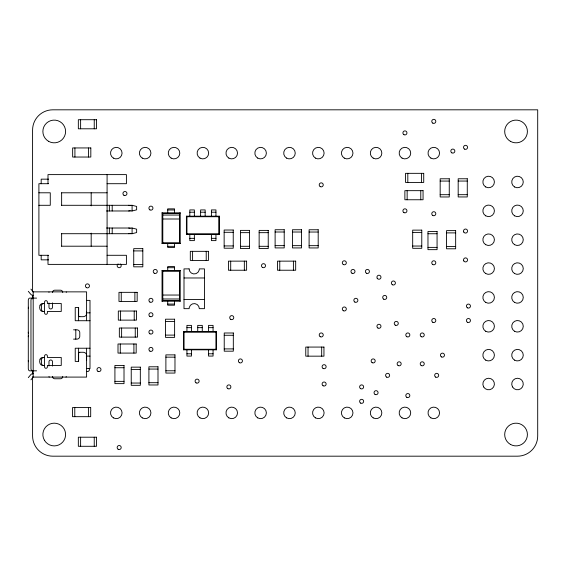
<?xml version="1.0" encoding="UTF-8"?>
<svg xmlns="http://www.w3.org/2000/svg" width="566" height="566" viewBox="0 0 566 566"><rect width="100%" height="100%" fill="white"/><g stroke="black" fill="none" stroke-linecap="round" stroke-linejoin="round"><path stroke-width="0.85" d="M86.598 360.188L86.598 357.012A3.594 2.943 0 0 0 86.301 355.993M28.3 377.642L30.599 374.869A2.894 2.894 0 0 1 33.189 373.68M30.925 379.814L33.189 377.09L33.189 291.865L30.925 289.134M180.229 243.5L179.464 242.736L179.464 213.58L180.229 212.816L162.046 212.816L162.046 243.5L180.229 243.5L180.229 212.816M162.046 243.5L162.803 242.736L162.803 213.58L162.046 212.816M186.405 234.366L186.95 233.822L218.816 233.822L219.36 234.366L219.36 216.184L186.405 216.184L186.405 234.366L219.36 234.366M186.405 216.184L186.95 216.728L218.816 216.728L219.36 216.184M180.229 301.225L179.464 300.468L179.464 271.305L180.229 270.548L162.046 270.548L162.046 301.225L180.229 301.225L180.229 270.548M162.046 301.225L162.803 300.468L162.803 271.305L162.046 270.548M183.518 349.816L184.063 349.272L215.929 349.272L216.474 349.816L216.474 331.634L183.518 331.634L183.518 349.816L216.474 349.816M183.518 331.634L184.063 332.178L215.929 332.178L216.474 331.634M128.68 210.976L130.194 210.602M106.521 210.976L132.09 210.976L136.632 209.845L136.632 206.434L132.09 205.295L61.461 205.295M128.68 233.708L130.194 233.326M61.461 233.708L132.09 233.708L136.632 232.569L136.632 229.159L132.09 228.02L106.521 228.02M66.017 377.09L66.257 376.609M79.707 352.271L83.322 352.271A3.594 2.943 0 0 1 86.598 355.059M48.612 179.16L41.184 179.16L41.184 183.702M440.171 181.063L449.262 181.063M458.184 181.049L467.275 181.049M48.52 183.702L38.905 183.702L38.905 255.294L48.52 255.294M107.087 183.702L126.409 183.702L126.409 174.611L47.997 174.611L47.997 183.702M38.905 192.794L50.275 192.794L50.275 205.295L38.905 205.295M61.56 192.794L107.087 192.794M440.171 194.697L449.262 194.697M458.184 194.683L467.275 194.683M167.727 209.979L174.547 209.979M189.815 212.208L194.364 212.208M200.612 212.208L205.154 212.208M211.408 212.208L215.95 212.208M162.803 213.58L179.464 213.58M162.803 215.052L179.464 215.052M162.803 219L179.464 219M275.118 232.003L284.21 232.003M292.452 232.018L301.544 232.018M309.1 232.032L318.191 232.032M224.143 232.301L233.234 232.301M412.685 232.4L421.776 232.4M240.451 232.654L249.542 232.654M259.143 232.668L268.234 232.668M446.567 232.888L455.658 232.888M427.974 233.744L437.065 233.744M189.815 238.343L194.364 238.343M211.408 238.343L215.95 238.343M162.803 242.736L179.464 242.736M275.118 245.637L284.21 245.637M292.452 245.651L301.544 245.651M309.1 245.665L318.191 245.665M224.143 245.941L233.234 245.941M412.685 246.04L421.776 246.04M61.56 246.203L107.087 246.203M167.727 246.344L174.547 246.344M240.451 246.295L249.542 246.295M259.143 246.309L268.234 246.309M446.567 246.521L455.658 246.521M427.974 247.384L437.065 247.384M133.732 250.915L142.816 250.915M107.087 255.294L126.409 255.294L126.409 264.386L47.997 264.386L47.997 255.294M48.612 259.844L41.184 259.844L41.184 255.294M133.732 264.555L142.816 264.555M167.727 267.704L174.547 267.704M162.803 271.305L179.464 271.305M184 277.977L204.453 277.977M33.189 291.865L86.598 291.865L86.598 320.724M162.803 295.042L179.464 295.042M36.592 298.112L29.715 298.112A2.271 1.415 90 0 0 28.3 300.383L28.3 368.565A2.271 1.415 -90 0 0 29.715 370.836L36.592 370.836M162.803 298.99L179.464 298.99M184 299.57L204.453 299.57M86.598 300.383L90.001 300.383L90.001 368.565L86.598 368.565M162.803 300.468L179.464 300.468M167.727 304.069L174.547 304.069M86.598 312.849L90.001 312.849M79.707 316.677L83.322 316.677A3.594 2.943 0 0 0 86.598 313.889M90.001 320.724L75.228 320.724L75.228 307.543L78.639 307.543L78.639 315.757A1.139 0.934 0 0 0 79.778 316.684M165.52 321.467L174.611 321.467M186.929 327.657L191.478 327.657M197.725 327.657L202.274 327.657M208.521 327.657L213.064 327.657M73.523 329.815L76.934 329.815A2.844 2.844 0 0 1 79.778 332.659L79.778 336.296A2.844 2.844 0 0 1 76.934 339.133L73.523 339.133M165.52 335.107L174.611 335.107M224.228 335.277L233.319 335.277M90.001 348.224L75.228 348.224L75.228 361.405L78.639 361.405L78.639 353.198A1.139 0.934 0 0 1 79.778 352.264M224.228 348.911L233.319 348.911M186.929 353.792L191.478 353.792M208.521 353.792L213.064 353.792M86.598 356.099L90.001 356.099M165.888 357.153L174.979 357.153M114.919 367.73L124.011 367.73M148.908 369.06L157.999 369.06M131.234 369.414L140.326 369.414M165.888 370.787L174.979 370.787M33.189 377.09L86.598 377.09L86.598 348.224M114.919 381.364L124.011 381.364M148.908 382.694L157.999 382.694M131.234 383.048L140.326 383.048M49.221 377.09L48.98 376.609M128.68 205.295L130.194 205.677M128.68 228.02L130.194 228.402M28.3 291.313L30.599 294.079A2.894 2.894 0 0 0 33.189 295.268M421.451 173.338L421.451 182.422M420.786 190.664L420.786 199.756M407.81 173.338L407.81 182.422M407.145 190.664L407.145 199.756M321.679 347.071L321.679 356.163M308.038 347.071L308.038 356.163M293.407 261.138L293.407 270.23M279.767 261.138L279.767 270.23M244.342 261.138L244.342 270.23M230.702 261.138L230.702 270.23M218.816 216.728L218.816 233.822M215.95 216.184L215.95 209.929L211.408 209.929L211.408 216.184M215.95 234.366L215.95 240.614L211.408 240.614L211.408 234.366M215.929 332.178L215.929 349.272M213.064 331.634L213.064 325.386L208.521 325.386L208.521 331.634M213.064 349.816L213.064 356.071L208.521 356.071L208.521 349.816M206.222 251.332L206.222 260.424M205.154 216.184L205.154 209.929L200.612 209.929L200.612 216.184M202.274 331.634L202.274 325.386L197.725 325.386L197.725 331.634M194.364 216.184L194.364 209.929L189.815 209.929L189.815 216.184M194.364 234.366L194.364 240.614L189.815 240.614L189.815 234.366M192.589 251.332L192.589 260.424M191.478 331.634L191.478 325.386L186.929 325.386L186.929 331.634M191.478 349.816L191.478 356.071L186.929 356.071L186.929 349.816M186.95 216.728L186.95 233.822M184.063 332.178L184.063 349.272M174.547 212.816L174.547 208.854L167.727 208.854L167.727 212.816M174.547 243.5L174.547 247.469L167.727 247.469L167.727 243.5M174.547 270.548L174.547 266.579L167.727 266.579L167.727 270.548M174.547 301.225L174.547 305.194L167.727 305.194L167.727 301.225M135.253 328.025L135.253 337.117M134.885 292.339L134.885 301.43M134.22 311.031L134.22 320.123M133.909 343.994L133.909 353.085M132.09 205.295L132.09 210.976M132.09 228.02L132.09 233.708M121.619 328.025L121.619 337.117M121.251 292.339L121.251 301.43M120.586 311.031L120.586 320.123M120.275 343.994L120.275 353.085M112.202 205.295L112.202 210.976M112.202 228.02L112.202 233.708M109.365 205.295L109.365 210.976M109.365 228.02L109.365 233.708M107.087 174.611L107.087 264.386M94.246 119.709L94.246 128.793M94.246 437.207L94.246 446.291M91.183 192.794L91.183 205.882M91.183 233.114L91.183 246.203M88.551 147.945L88.551 157.037M88.423 407.584L88.423 416.675M80.613 119.709L80.613 128.793M80.613 437.207L80.613 446.291M78.412 307.543L78.412 320.724M78.412 348.224L78.412 361.405M75.802 329.815L75.802 339.133M74.917 147.945L74.917 157.037M74.783 407.584L74.783 416.675M66.257 291.985L66.257 292.339M61.637 192.794L61.637 205.295M61.637 233.708L61.637 246.203M52.504 302.867L52.504 307.204A1.762 1.762 0 0 1 50.742 308.965A1.762 1.762 0 0 1 48.98 307.204L48.98 302.959M52.504 366.082L52.504 361.745A1.762 1.762 0 0 0 50.742 359.983A1.762 1.762 0 0 0 48.98 361.745L48.98 365.99M48.98 291.985L48.98 292.339M44.438 303.51L44.438 311.463M44.438 357.486L44.438 365.438M32.587 291.844L32.587 130.024A20.206 20.206 0 0 1 52.794 109.818L537.7 109.818L537.7 435.976A20.206 20.206 0 0 1 517.494 456.182L52.794 456.182A20.206 20.206 0 0 1 32.587 435.976L32.587 376.73M32.587 295.381L32.587 298.919M32.587 370.539L32.587 374.076M120.19 263.933A2.023 2.023 0 0 1 120.728 266.982A2.023 2.023 0 0 1 117.629 266.982A2.023 2.023 0 0 1 118.167 263.933M89.18 368.579A2.023 2.023 0 0 1 86.421 371.338M32.382 370.836A2.271 1.415 -90 0 1 30.967 368.565L30.967 300.383A2.271 1.415 -90 0 1 32.382 298.112M86.598 311.937A3.594 2.943 0 0 1 86.301 312.956M43.455 303.51A2.271 1.967 -90 0 0 41.481 305.781L41.481 309.192A2.271 1.967 -90 0 0 43.455 311.463M43.455 365.438A2.271 1.967 -90 0 1 41.481 363.167L41.481 359.757A2.271 1.967 -90 0 1 43.455 357.486M28.3 336.749A2.271 1.415 90 0 1 28.491 335.61M28.3 308.336A2.271 1.415 90 0 1 28.491 307.204M28.491 333.339A2.271 1.415 90 0 1 28.3 332.2M52.504 292.466A2.271 2.271 0 0 1 54.775 290.188L60.456 290.188A2.271 2.271 0 0 1 62.734 292.466M52.504 376.489A2.271 2.271 0 0 0 54.775 378.76L60.456 378.76A2.271 2.271 0 0 0 62.734 376.489M28.491 361.745A2.271 1.415 90 0 1 28.3 360.613M189.122 268.885L189.115 268.942A5.115 5.115 0 0 0 199.175 270.159L199.331 268.885L204.453 268.885L204.453 308.661L199.331 308.661A5.115 5.115 0 0 0 189.27 307.388L189.122 308.661L184 308.661L184 268.885L189.122 268.885M40.066 305.194C38.729 308.52 40.575 312.658 44.551 311.463L44.551 312.885A1.422 1.422 0 0 0 45.973 314.307A1.422 1.422 0 0 0 47.388 312.885L47.388 311.463L61.255 311.463L61.255 303.51L47.388 303.51L47.388 302.088A1.422 1.422 0 0 0 45.973 300.666A1.422 1.422 0 0 0 44.551 302.088L44.551 303.51L41.29 303.815L40.066 305.194M40.066 359.169C38.729 362.495 40.575 366.634 44.551 365.438L44.551 366.86A1.422 1.422 0 0 0 45.973 368.282A1.422 1.422 0 0 0 47.388 366.86L47.388 365.438L61.255 365.438L61.255 357.486L47.388 357.486L47.388 356.064A1.422 1.422 0 0 0 45.973 354.649A1.422 1.422 0 0 0 44.551 356.064L44.551 357.486L41.29 357.79L40.066 359.169M96.524 119.709L78.341 119.709L78.341 128.793L96.524 128.793L96.524 119.709M90.822 147.945L72.646 147.945L72.646 157.037L90.822 157.037L90.822 147.945M423.722 173.338L405.539 173.338L405.539 182.422L423.722 182.422L423.722 173.338M449.262 178.785L440.171 178.785L440.171 196.968L449.262 196.968L449.262 178.785M467.275 178.771L458.184 178.771L458.184 196.954L467.275 196.954L467.275 178.771M423.057 190.664L404.874 190.664L404.874 199.756L423.057 199.756L423.057 190.664M284.21 229.732L275.118 229.732L275.118 247.915L284.21 247.915L284.21 229.732M301.544 229.746L292.452 229.746L292.452 247.929L301.544 247.929L301.544 229.746M318.191 229.761L309.1 229.761L309.1 247.943L318.191 247.943L318.191 229.761M233.234 230.029L224.143 230.029L224.143 248.212L233.234 248.212L233.234 230.029M421.776 230.129L412.685 230.129L412.685 248.311L421.776 248.311L421.776 230.129M249.542 230.383L240.451 230.383L240.451 248.566L249.542 248.566L249.542 230.383M268.234 230.397L259.143 230.397L259.143 248.58L268.234 248.58L268.234 230.397M455.658 230.617L446.567 230.617L446.567 248.792L455.658 248.792L455.658 230.617M437.065 231.473L427.974 231.473L427.974 249.656L437.065 249.656L437.065 231.473M142.816 248.644L133.732 248.644L133.732 266.827L142.816 266.827L142.816 248.644M208.493 251.332L190.31 251.332L190.31 260.424L208.493 260.424L208.493 251.332M246.613 261.138L228.431 261.138L228.431 270.23L246.613 270.23L246.613 261.138M295.678 261.138L277.496 261.138L277.496 270.23L295.678 270.23L295.678 261.138M137.163 292.339L118.98 292.339L118.98 301.43L137.163 301.43L137.163 292.339M136.491 311.031L118.315 311.031L118.315 320.123L136.491 320.123L136.491 311.031M174.611 319.196L165.52 319.196L165.52 337.378L174.611 337.378L174.611 319.196M137.531 328.025L119.348 328.025L119.348 337.117L137.531 337.117L137.531 328.025M233.319 332.999L224.228 332.999L224.228 351.182L233.319 351.182L233.319 332.999M136.18 343.994L118.004 343.994L118.004 353.085L136.18 353.085L136.18 343.994M323.95 347.071L305.767 347.071L305.767 356.163L323.95 356.163L323.95 347.071M174.979 354.882L165.888 354.882L165.888 373.058L174.979 373.058L174.979 354.882M124.011 365.459L114.919 365.459L114.919 383.635L124.011 383.635L124.011 365.459M157.999 366.789L148.908 366.789L148.908 384.972L157.999 384.972L157.999 366.789M140.326 367.143L131.234 367.143L131.234 385.326L140.326 385.326L140.326 367.143M90.694 407.584L72.512 407.584L72.512 416.675L90.694 416.675L90.694 407.584M96.524 437.207L78.341 437.207L78.341 446.291L96.524 446.291L96.524 437.207M392.372 284.755A2.023 2.023 0 0 0 395.408 283A2.023 2.023 0 0 0 392.372 281.245A2.023 2.023 0 0 0 392.372 284.755M485.748 186.978A5.773 5.773 0 0 0 494.408 181.976A5.773 5.773 0 0 0 485.748 176.981A5.773 5.773 0 0 0 485.748 186.978M514.607 186.978A5.773 5.773 0 0 0 523.267 181.976A5.773 5.773 0 0 0 514.607 176.981A5.773 5.773 0 0 0 514.607 186.978M485.748 215.844A5.773 5.773 0 0 0 494.408 210.842A5.773 5.773 0 0 0 485.748 205.84A5.773 5.773 0 0 0 485.748 215.844M514.607 215.844A5.773 5.773 0 0 0 523.267 210.842A5.773 5.773 0 0 0 514.607 205.84A5.773 5.773 0 0 0 514.607 215.844M262.49 267.435A2.023 2.023 0 0 0 265.518 265.68A2.023 2.023 0 0 0 262.49 263.933A2.023 2.023 0 0 0 262.49 267.435M463.787 232.06A2.023 2.023 0 0 0 467.297 232.06A2.023 2.023 0 0 0 465.542 229.025A2.023 2.023 0 0 0 463.787 232.06M230.737 319.387A2.023 2.023 0 0 0 233.772 317.639A2.023 2.023 0 0 0 230.737 315.885A2.023 2.023 0 0 0 230.737 319.387M154.249 273.208A2.023 2.023 0 0 0 157.284 271.454A2.023 2.023 0 0 0 154.249 269.706A2.023 2.023 0 0 0 154.249 273.208M113.405 417.885A5.773 5.773 0 0 0 122.065 412.883A5.773 5.773 0 0 0 113.405 407.888A5.773 5.773 0 0 0 113.405 417.885M149.919 209.887A2.023 2.023 0 0 0 152.954 208.139A2.023 2.023 0 0 0 149.919 206.385A2.023 2.023 0 0 0 149.919 209.887M377.197 278.239A2.023 2.023 0 0 0 380.706 278.239A2.023 2.023 0 0 0 378.951 275.203A2.023 2.023 0 0 0 377.197 278.239M149.919 333.82A2.023 2.023 0 0 0 152.954 332.065A2.023 2.023 0 0 0 149.919 330.318A2.023 2.023 0 0 0 149.919 333.82M149.919 351.139A2.023 2.023 0 0 0 152.954 349.385A2.023 2.023 0 0 0 149.919 347.637A2.023 2.023 0 0 0 149.919 351.139M514.607 302.428A5.773 5.773 0 0 0 523.267 297.433A5.773 5.773 0 0 0 514.607 292.431A5.773 5.773 0 0 0 514.607 302.428M485.748 273.569A5.773 5.773 0 0 0 494.408 268.567A5.773 5.773 0 0 0 485.748 263.572A5.773 5.773 0 0 0 485.748 273.569M514.607 273.569A5.773 5.773 0 0 0 523.267 268.567A5.773 5.773 0 0 0 514.607 263.572A5.773 5.773 0 0 0 514.607 273.569M406.805 397.318A2.023 2.023 0 0 0 409.841 395.57A2.023 2.023 0 0 0 406.805 393.816A2.023 2.023 0 0 0 406.805 397.318M485.748 302.428A5.773 5.773 0 0 0 494.408 297.433A5.773 5.773 0 0 0 485.748 292.431A5.773 5.773 0 0 0 485.748 302.428M406.805 336.706A2.023 2.023 0 0 0 409.841 334.952A2.023 2.023 0 0 0 406.805 333.204A2.023 2.023 0 0 0 406.805 336.706M467.417 307.84A2.023 2.023 0 0 0 470.452 306.093A2.023 2.023 0 0 0 467.417 304.338A2.023 2.023 0 0 0 467.417 307.84M344.312 417.885A5.773 5.773 0 0 0 352.972 412.883A5.773 5.773 0 0 0 344.312 407.888A5.773 5.773 0 0 0 344.312 417.885M315.453 158.112A5.773 5.773 0 0 0 324.113 153.117A5.773 5.773 0 0 0 315.453 148.115A5.773 5.773 0 0 0 315.453 158.112M463.787 260.919A2.023 2.023 0 0 0 467.297 260.919A2.023 2.023 0 0 0 465.542 257.884A2.023 2.023 0 0 0 463.787 260.919M421.238 365.572A2.023 2.023 0 0 0 424.267 363.818A2.023 2.023 0 0 0 421.238 362.063A2.023 2.023 0 0 0 421.238 365.572M510.369 141.309A11.362 11.362 0 0 0 527.413 131.468A11.362 11.362 0 0 0 510.369 121.626A11.362 11.362 0 0 0 510.369 141.309M315.453 417.885A5.773 5.773 0 0 0 324.113 412.883A5.773 5.773 0 0 0 315.453 407.888A5.773 5.773 0 0 0 315.453 417.885M44.396 440.214A11.362 11.362 0 0 0 64.078 440.214A11.362 11.362 0 0 0 54.237 423.17A11.362 11.362 0 0 0 44.396 440.214M48.556 141.309A11.362 11.362 0 0 0 65.599 131.468A11.362 11.362 0 0 0 48.556 121.626A11.362 11.362 0 0 0 48.556 141.309M510.369 444.374A11.362 11.362 0 0 0 527.413 434.532A11.362 11.362 0 0 0 510.369 424.691A11.362 11.362 0 0 0 510.369 444.374M344.312 158.112A5.773 5.773 0 0 0 352.972 153.117A5.773 5.773 0 0 0 344.312 148.115A5.773 5.773 0 0 0 344.312 158.112M149.919 316.5A2.023 2.023 0 0 0 152.954 314.753A2.023 2.023 0 0 0 149.919 312.998A2.023 2.023 0 0 0 149.919 316.5M485.748 244.703A5.773 5.773 0 0 0 494.408 239.708A5.773 5.773 0 0 0 485.748 234.706A5.773 5.773 0 0 0 485.748 244.703M149.919 302.067A2.023 2.023 0 0 0 152.954 300.32A2.023 2.023 0 0 0 149.919 298.565A2.023 2.023 0 0 0 149.919 302.067M366.393 273.208A2.023 2.023 0 0 0 369.428 271.454A2.023 2.023 0 0 0 366.393 269.706A2.023 2.023 0 0 0 366.393 273.208M351.96 273.208A2.023 2.023 0 0 0 354.995 271.454A2.023 2.023 0 0 0 351.96 269.706A2.023 2.023 0 0 0 351.96 273.208M514.607 244.703A5.773 5.773 0 0 0 523.267 239.708A5.773 5.773 0 0 0 514.607 234.706A5.773 5.773 0 0 0 514.607 244.703M485.748 331.294A5.773 5.773 0 0 0 494.408 326.292A5.773 5.773 0 0 0 485.748 321.297A5.773 5.773 0 0 0 485.748 331.294M512.499 386.911A5.773 5.773 0 0 0 522.496 386.911A5.773 5.773 0 0 0 517.494 378.251A5.773 5.773 0 0 0 512.499 386.911M483.633 386.911A5.773 5.773 0 0 0 493.63 386.911A5.773 5.773 0 0 0 488.635 378.251A5.773 5.773 0 0 0 483.633 386.911M514.607 360.16A5.773 5.773 0 0 0 523.267 355.158A5.773 5.773 0 0 0 514.607 350.156A5.773 5.773 0 0 0 514.607 360.16M402.044 417.885A5.773 5.773 0 0 0 410.704 412.883A5.773 5.773 0 0 0 402.044 407.888A5.773 5.773 0 0 0 402.044 417.885M485.748 360.16A5.773 5.773 0 0 0 494.408 355.158A5.773 5.773 0 0 0 485.748 350.156A5.773 5.773 0 0 0 485.748 360.16M514.607 331.294A5.773 5.773 0 0 0 523.267 326.292A5.773 5.773 0 0 0 514.607 321.297A5.773 5.773 0 0 0 514.607 331.294M402.044 158.112A5.773 5.773 0 0 0 410.704 153.117A5.773 5.773 0 0 0 402.044 148.115A5.773 5.773 0 0 0 402.044 158.112M430.903 417.885A5.773 5.773 0 0 0 439.563 412.883A5.773 5.773 0 0 0 430.903 407.888A5.773 5.773 0 0 0 430.903 417.885M430.903 158.112A5.773 5.773 0 0 0 439.563 153.117A5.773 5.773 0 0 0 430.903 148.115A5.773 5.773 0 0 0 430.903 158.112M227.85 388.658A2.023 2.023 0 0 0 230.886 386.911A2.023 2.023 0 0 0 227.85 385.156A2.023 2.023 0 0 0 227.85 388.658M373.178 158.112A5.773 5.773 0 0 0 381.838 153.117A5.773 5.773 0 0 0 373.178 148.115A5.773 5.773 0 0 0 373.178 158.112M395.259 325.16A2.023 2.023 0 0 0 398.294 323.405A2.023 2.023 0 0 0 395.259 321.658A2.023 2.023 0 0 0 395.259 325.16M360.62 403.091A2.023 2.023 0 0 0 363.655 401.336A2.023 2.023 0 0 0 360.62 399.589A2.023 2.023 0 0 0 360.62 403.091M343.307 264.548A2.023 2.023 0 0 0 346.335 262.794A2.023 2.023 0 0 0 343.307 261.046A2.023 2.023 0 0 0 343.307 264.548M432.778 264.548A2.023 2.023 0 0 0 435.813 262.794A2.023 2.023 0 0 0 432.778 261.046A2.023 2.023 0 0 0 432.778 264.548M239.397 362.686A2.023 2.023 0 0 0 242.432 360.931A2.023 2.023 0 0 0 239.397 359.177A2.023 2.023 0 0 0 239.397 362.686M196.098 382.885A2.023 2.023 0 0 0 199.133 381.137A2.023 2.023 0 0 0 196.098 379.383A2.023 2.023 0 0 0 196.098 382.885M403.919 134.666A2.023 2.023 0 0 0 406.954 132.911A2.023 2.023 0 0 0 403.919 131.156A2.023 2.023 0 0 0 403.919 134.666M464.53 149.091A2.023 2.023 0 0 0 467.566 147.344A2.023 2.023 0 0 0 464.53 145.589A2.023 2.023 0 0 0 464.53 149.091M86.421 287.641A2.023 2.023 0 0 0 89.456 285.887A2.023 2.023 0 0 0 86.421 284.132A2.023 2.023 0 0 0 86.421 287.641M118.167 449.277A2.023 2.023 0 0 0 121.202 447.522A2.023 2.023 0 0 0 118.167 445.767A2.023 2.023 0 0 0 118.167 449.277M97.968 371.338A2.023 2.023 0 0 0 100.996 369.591A2.023 2.023 0 0 0 97.968 367.836A2.023 2.023 0 0 0 97.968 371.338M377.939 328.047A2.023 2.023 0 0 0 380.975 326.292A2.023 2.023 0 0 0 377.939 324.544A2.023 2.023 0 0 0 377.939 328.047M320.215 336.706A2.023 2.023 0 0 0 323.25 334.952A2.023 2.023 0 0 0 320.215 333.204A2.023 2.023 0 0 0 320.215 336.706M432.778 215.476A2.023 2.023 0 0 0 435.813 213.729A2.023 2.023 0 0 0 432.778 211.974A2.023 2.023 0 0 0 432.778 215.476M432.778 123.119A2.023 2.023 0 0 0 435.813 121.365A2.023 2.023 0 0 0 432.778 119.61A2.023 2.023 0 0 0 432.778 123.119M123.94 195.277A2.023 2.023 0 0 0 126.975 193.522A2.023 2.023 0 0 0 123.94 191.775A2.023 2.023 0 0 0 123.94 195.277M451.824 152.841A2.023 2.023 0 0 0 454.859 151.094A2.023 2.023 0 0 0 451.824 149.339A2.023 2.023 0 0 0 451.824 152.841M320.215 186.617A2.023 2.023 0 0 0 323.25 184.863A2.023 2.023 0 0 0 320.215 183.115A2.023 2.023 0 0 0 320.215 186.617M383.713 299.181A2.023 2.023 0 0 0 386.748 297.433A2.023 2.023 0 0 0 383.713 295.678A2.023 2.023 0 0 0 383.713 299.181M354.847 302.067A2.023 2.023 0 0 0 357.882 300.32A2.023 2.023 0 0 0 354.847 298.565A2.023 2.023 0 0 0 354.847 302.067M343.307 310.727A2.023 2.023 0 0 0 346.335 308.979A2.023 2.023 0 0 0 343.307 307.225A2.023 2.023 0 0 0 343.307 310.727M398.146 365.572A2.023 2.023 0 0 0 401.181 363.818A2.023 2.023 0 0 0 398.146 362.063A2.023 2.023 0 0 0 398.146 365.572M360.62 388.658A2.023 2.023 0 0 0 363.655 386.911A2.023 2.023 0 0 0 360.62 385.156A2.023 2.023 0 0 0 360.62 388.658M375.053 394.431A2.023 2.023 0 0 0 378.088 392.684A2.023 2.023 0 0 0 375.053 390.929A2.023 2.023 0 0 0 375.053 394.431M372.166 362.686A2.023 2.023 0 0 0 375.201 360.931A2.023 2.023 0 0 0 372.166 359.177A2.023 2.023 0 0 0 372.166 362.686M323.101 368.459A2.023 2.023 0 0 0 326.136 366.704A2.023 2.023 0 0 0 323.101 364.95A2.023 2.023 0 0 0 323.101 368.459M386.599 377.112A2.023 2.023 0 0 0 389.634 375.364A2.023 2.023 0 0 0 386.599 373.61A2.023 2.023 0 0 0 386.599 377.112M323.101 385.771A2.023 2.023 0 0 0 326.136 384.024A2.023 2.023 0 0 0 323.101 382.269A2.023 2.023 0 0 0 323.101 385.771M435.664 377.112A2.023 2.023 0 0 0 438.7 375.364A2.023 2.023 0 0 0 435.664 373.61A2.023 2.023 0 0 0 435.664 377.112M421.238 336.706A2.023 2.023 0 0 0 424.267 334.952A2.023 2.023 0 0 0 421.238 333.204A2.023 2.023 0 0 0 421.238 336.706M467.417 322.273A2.023 2.023 0 0 0 470.452 320.526A2.023 2.023 0 0 0 467.417 318.771A2.023 2.023 0 0 0 467.417 322.273M432.778 322.273A2.023 2.023 0 0 0 435.813 320.526A2.023 2.023 0 0 0 432.778 318.771A2.023 2.023 0 0 0 432.778 322.273M441.438 356.913A2.023 2.023 0 0 0 444.473 355.158A2.023 2.023 0 0 0 441.438 353.403A2.023 2.023 0 0 0 441.438 356.913M403.919 212.597A2.023 2.023 0 0 0 406.954 210.842A2.023 2.023 0 0 0 403.919 209.087A2.023 2.023 0 0 0 403.919 212.597M113.405 158.112A5.773 5.773 0 0 0 122.065 153.117A5.773 5.773 0 0 0 113.405 148.115A5.773 5.773 0 0 0 113.405 158.112M142.271 417.885A5.773 5.773 0 0 0 150.931 412.883A5.773 5.773 0 0 0 142.271 407.888A5.773 5.773 0 0 0 142.271 417.885M142.271 158.112A5.773 5.773 0 0 0 150.931 153.117A5.773 5.773 0 0 0 142.271 148.115A5.773 5.773 0 0 0 142.271 158.112M171.137 417.885A5.773 5.773 0 0 0 179.797 412.883A5.773 5.773 0 0 0 171.137 407.888A5.773 5.773 0 0 0 171.137 417.885M171.137 158.112A5.773 5.773 0 0 0 179.797 153.117A5.773 5.773 0 0 0 171.137 148.115A5.773 5.773 0 0 0 171.137 158.112M199.996 417.885A5.773 5.773 0 0 0 208.656 412.883A5.773 5.773 0 0 0 199.996 407.888A5.773 5.773 0 0 0 199.996 417.885M199.996 158.112A5.773 5.773 0 0 0 208.656 153.117A5.773 5.773 0 0 0 199.996 148.115A5.773 5.773 0 0 0 199.996 158.112M228.862 417.885A5.773 5.773 0 0 0 237.522 412.883A5.773 5.773 0 0 0 228.862 407.888A5.773 5.773 0 0 0 228.862 417.885M228.862 158.112A5.773 5.773 0 0 0 237.522 153.117A5.773 5.773 0 0 0 228.862 148.115A5.773 5.773 0 0 0 228.862 158.112M257.728 417.885A5.773 5.773 0 0 0 266.381 412.883A5.773 5.773 0 0 0 257.728 407.888A5.773 5.773 0 0 0 257.728 417.885M257.728 158.112A5.773 5.773 0 0 0 266.381 153.117A5.773 5.773 0 0 0 257.728 148.115A5.773 5.773 0 0 0 257.728 158.112M286.587 417.885A5.773 5.773 0 0 0 295.247 412.883A5.773 5.773 0 0 0 286.587 407.888A5.773 5.773 0 0 0 286.587 417.885M286.587 158.112A5.773 5.773 0 0 0 295.247 153.117A5.773 5.773 0 0 0 286.587 148.115A5.773 5.773 0 0 0 286.587 158.112M373.178 417.885A5.773 5.773 0 0 0 381.838 412.883A5.773 5.773 0 0 0 373.178 407.888A5.773 5.773 0 0 0 373.178 417.885"/></g></svg>
